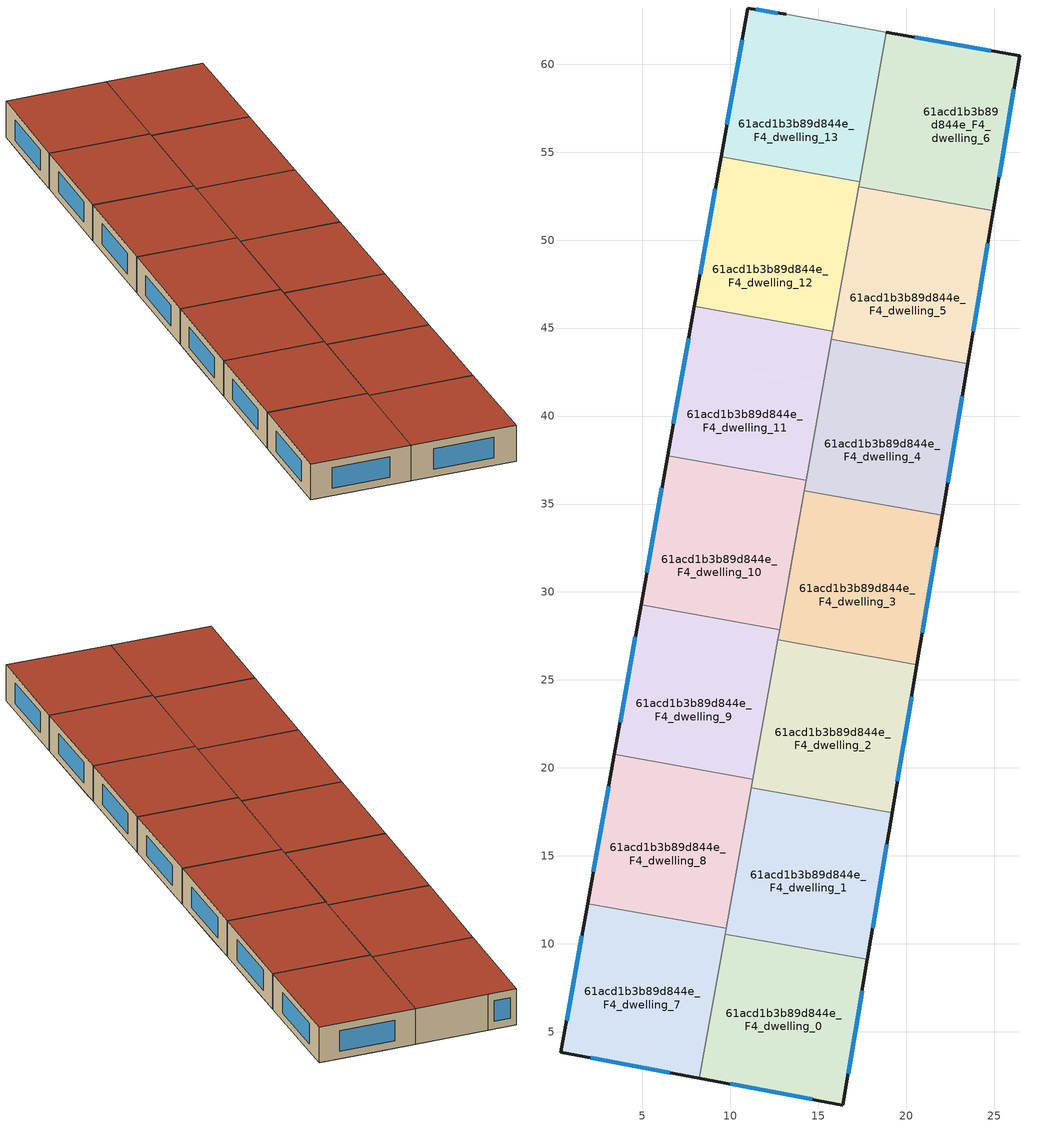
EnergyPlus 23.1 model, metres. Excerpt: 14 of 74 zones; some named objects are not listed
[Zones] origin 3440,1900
61acd1b3b89d844e_F4_dwelling_0
 floor to 61acd1b3b89d844e_F3_dwelling_2 (EU_floor_Construction): 9.83,10.54 9.76,10.14 9.64,10.16 9.71,10.56 z12
 floor adiabatic (EU_floor_Construction): 17.79,9.11 16.4,0.84 8.24,2.36 9.64,10.16 9.76,10.14 9.83,10.54 z12
 wall outside (EU_wall_Construction): 8.24,2.36 16.4,0.84 17.79,9.11 z12:15
 wall to 61acd1b3b89d844e_F4_dwelling_1 (EU_wall_Construction): 17.79,9.11 9.71,10.56 z12:15
 wall to 61acd1b3b89d844e_F4_dwelling_7 (EU_wall_Construction): 9.71,10.56 8.24,2.36 z12:15
 window (EU_Window_Construction): 16.7,2.61 17.49,7.34 / 9.99,2.04 14.65,1.17 z12.64:14.36
 roof outside (EU_roof_Construction): 16.4,0.84 17.79,9.11 9.71,10.56 8.24,2.36 z15
61acd1b3b89d844e_F4_dwelling_1
 floor to 61acd1b3b89d844e_F3_dwelling_3 (EU_floor_Construction): 19.06,16.65 17.79,9.11 9.83,10.54 11.08,17.99 z12
 floor to 61acd1b3b89d844e_F3_dwelling_5 (EU_floor_Construction): 19.19,17.44 19.06,16.65 11.12,17.98 11.27,18.86 z12
 floor to 61acd1b3b89d844e_F3_dwelling_2 (EU_floor_Construction): 11.08,17.99 9.83,10.54 9.71,10.56 11.04,17.99 z12
 floor to 61acd1b3b89d844e_F3_dwelling_4 (EU_floor_Construction): 11.27,18.86 11.12,17.98 11.04,17.99 11.19,18.87 z12
 wall outside (EU_wall_Construction): 17.79,9.11 19.19,17.44 z12:15
 wall to 61acd1b3b89d844e_F4_dwelling_2 (EU_wall_Construction): 19.19,17.44 11.19,18.87 z12:15
 wall to 61acd1b3b89d844e_F4_dwelling_8 (EU_wall_Construction): 11.19,18.87 9.76,10.88 z12:15
 wall to 61acd1b3b89d844e_F4_dwelling_7 (EU_wall_Construction): 9.76,10.88 9.71,10.56 z12:15
 window (EU_Window_Construction): 18.09,10.9 18.89,15.66 z12.64:14.36
 roof outside (EU_roof_Construction): 17.79,9.11 19.19,17.44 11.19,18.87 9.71,10.56 z15
61acd1b3b89d844e_F4_dwelling_10
 floor to 61acd1b3b89d844e_F3_dwelling_6 (EU_floor_Construction): 13.82,33.79 13.25,30.37 12.8,27.86 4.92,29.26 5.97,35.11 z12
 floor to 61acd1b3b89d844e_F3_dwelling_8 (EU_floor_Construction): 14.3,36.35 13.99,34.49 13.86,33.79 5.97,35.11 6.44,37.75 z12
 floor to 61acd1b3b89d844e_F3_dwelling_7 (EU_floor_Construction): 13.86,33.79 13.25,30.37 13.82,33.79 z12
 floor to 61acd1b3b89d844e_F3_dwelling_9 (EU_floor_Construction): 14.32,36.35 13.99,34.49 14.3,36.35 z12
 wall outside (EU_wall_Construction): 6.44,37.75 4.92,29.26 z12:15
 wall to 61acd1b3b89d844e_F4_dwelling_11 (EU_wall_Construction): 14.32,36.35 6.44,37.75 z12:15
 wall to 61acd1b3b89d844e_F4_dwelling_9 (EU_wall_Construction): 4.92,29.26 12.8,27.86 z12:15
 wall to 61acd1b3b89d844e_F4_dwelling_3 (EU_wall_Construction): 12.8,27.86 14.21,35.77 z12:15
 wall to 61acd1b3b89d844e_F4_dwelling_4 (EU_wall_Construction): 14.21,35.77 14.32,36.35 z12:15
 window (EU_Window_Construction): 6.12,35.94 5.25,31.08 z12.64:14.36
 roof outside (EU_roof_Construction): 12.8,27.86 14.32,36.35 6.44,37.75 4.92,29.26 z15
61acd1b3b89d844e_F4_dwelling_11
 floor to 61acd1b3b89d844e_F3_dwelling_8 (EU_floor_Construction): 15.21,41.76 14.3,36.35 6.44,37.75 7.39,43.07 z12
 floor to 61acd1b3b89d844e_F3_dwelling_9 (EU_floor_Construction): 15.28,41.75 14.32,36.35 14.3,36.35 15.21,41.76 z12
 floor to 61acd1b3b89d844e_F3_dwelling_11 (EU_floor_Construction): 15.83,44.83 15.28,41.75 15.25,41.75 15.77,44.85 z12
 floor adiabatic (EU_floor_Construction): 15.77,44.85 15.25,41.75 7.39,43.07 7.96,46.24 z12
 wall outside (EU_wall_Construction): 7.96,46.24 6.44,37.75 z12:15
 wall to 61acd1b3b89d844e_F4_dwelling_12 (EU_wall_Construction): 15.84,44.83 7.96,46.24 z12:15
 wall to 61acd1b3b89d844e_F4_dwelling_4 (EU_wall_Construction): 14.32,36.35 15.75,44.35 z12:15
 wall to 61acd1b3b89d844e_F4_dwelling_5 (EU_wall_Construction): 15.75,44.35 15.83,44.83 z12:15
 window (EU_Window_Construction): 7.63,44.42 6.77,39.57 z12.64:14.36
 roof outside (EU_roof_Construction): 14.32,36.35 15.84,44.83 7.96,46.24 6.44,37.75 z15
61acd1b3b89d844e_F4_dwelling_12
 floor adiabatic (EU_floor_Construction): 16.6,49.76 15.77,44.85 7.96,46.24 8.82,51.07 z12
 floor to 61acd1b3b89d844e_F3_dwelling_12 (EU_floor_Construction): 17.24,53.34 16.64,49.76 8.82,51.07 9.48,54.73 z12
 floor to 61acd1b3b89d844e_F3_dwelling_11 (EU_floor_Construction): 16.71,49.74 15.83,44.83 15.77,44.85 16.6,49.76 z12
 floor to 61acd1b3b89d844e_F3_dwelling_13 (EU_floor_Construction): 17.35,53.32 16.71,49.74 16.64,49.76 17.24,53.34 z12
 wall outside (EU_wall_Construction): 9.48,54.73 7.96,46.24 z12:15
 wall to 61acd1b3b89d844e_F4_dwelling_13 (EU_wall_Construction): 17.35,53.32 9.48,54.73 z12:15
 wall to 61acd1b3b89d844e_F4_dwelling_5 (EU_wall_Construction): 15.84,44.83 17.3,53.04 z12:15
 wall to 61acd1b3b89d844e_F4_dwelling_6 (EU_wall_Construction): 17.3,53.04 17.35,53.32 z12:15
 window (EU_Window_Construction): 9.15,52.91 8.28,48.06 z12.64:14.36
 roof outside (EU_roof_Construction): 15.84,44.83 17.35,53.32 9.48,54.73 7.96,46.24 z15
61acd1b3b89d844e_F4_dwelling_13
 floor to 61acd1b3b89d844e_F3_dwelling_12 (EU_floor_Construction): 17.99,57.81 17.24,53.34 9.48,54.73 10.26,59.11 z12
 floor to 61acd1b3b89d844e_F3_dwelling_13 (EU_floor_Construction): 18.87,61.82 17.35,53.32 17.24,53.34 17.99,57.81 10.26,59.11 10.99,63.19 13.18,62.83 z12
 wall outside (EU_wall_Construction): 13.18,62.83 10.99,63.19 9.48,54.73 z12:15
 wall adiabatic (EU_wall_Construction): 18.87,61.82 13.18,62.83 z12:15
 wall to 61acd1b3b89d844e_F4_dwelling_6 (EU_wall_Construction): 17.35,53.32 18.87,61.82 z12:15
 window (EU_Window_Construction): 12.71,62.91 11.46,63.11 / 10.67,61.38 9.8,56.54 z12.64:14.36
 roof outside (EU_roof_Construction): 17.35,53.32 18.87,61.82 13.18,62.83 10.99,63.19 9.48,54.73 z15
61acd1b3b89d844e_F4_dwelling_2
 floor to 61acd1b3b89d844e_F3_dwelling_5 (EU_floor_Construction): 20.39,24.54 19.19,17.44 11.27,18.86 12.45,25.87 z12
 floor to 61acd1b3b89d844e_F3_dwelling_7 (EU_floor_Construction): 20.61,25.86 20.39,24.54 12.49,25.86 12.73,27.27 z12
 floor to 61acd1b3b89d844e_F3_dwelling_4 (EU_floor_Construction): 12.45,25.87 11.27,18.86 11.19,18.87 z12
 floor to 61acd1b3b89d844e_F3_dwelling_6 (EU_floor_Construction): 12.73,27.27 12.49,25.86 12.44,25.87 12.7,27.27 z12
 wall outside (EU_wall_Construction): 19.19,17.44 20.61,25.86 z12:15
 wall to 61acd1b3b89d844e_F4_dwelling_3 (EU_wall_Construction): 20.61,25.86 12.7,27.27 z12:15
 wall to 61acd1b3b89d844e_F4_dwelling_9 (EU_wall_Construction): 12.69,27.27 11.28,19.37 z12:15
 wall to 61acd1b3b89d844e_F4_dwelling_8 (EU_wall_Construction): 11.28,19.37 11.19,18.87 z12:15
 window (EU_Window_Construction): 19.5,19.24 20.31,24.05 z12.64:14.36
 roof outside (EU_roof_Construction): 19.19,17.44 20.61,25.86 12.7,27.27 11.19,18.87 z15
61acd1b3b89d844e_F4_dwelling_3
 floor to 61acd1b3b89d844e_F3_dwelling_7 (EU_floor_Construction): 21.72,32.47 20.61,25.86 12.73,27.27 13.25,30.37 13.86,33.79 z12
 floor to 61acd1b3b89d844e_F3_dwelling_9 (EU_floor_Construction): 22.04,34.37 21.72,32.47 13.87,33.79 13.98,34.44 14.21,35.77 z12
 floor to 61acd1b3b89d844e_F3_dwelling_6 (EU_floor_Construction): 13.25,30.37 12.73,27.27 12.7,27.27 z12
 wall outside (EU_wall_Construction): 20.61,25.86 22.04,34.37 z12:15
 wall to 61acd1b3b89d844e_F4_dwelling_4 (EU_wall_Construction): 22.04,34.37 14.21,35.77 z12:15
 wall to 61acd1b3b89d844e_F4_dwelling_9 (EU_wall_Construction): 12.8,27.86 12.7,27.27 z12:15
 window (EU_Window_Construction): 20.92,27.68 21.74,32.54 z12.64:14.36
 roof outside (EU_roof_Construction): 20.61,25.86 22.04,34.37 14.21,35.77 12.7,27.27 z15
61acd1b3b89d844e_F4_dwelling_4
 floor to 61acd1b3b89d844e_F3_dwelling_9 (EU_floor_Construction): 23.06,40.44 22.04,34.37 14.21,35.77 15.28,41.75 z12
 floor to 61acd1b3b89d844e_F3_dwelling_11 (EU_floor_Construction): 23.49,42.97 23.06,40.44 15.28,41.75 15.75,44.35 z12
 wall outside (EU_wall_Construction): 22.04,34.37 23.49,42.97 z12:15
 wall to 61acd1b3b89d844e_F4_dwelling_5 (EU_wall_Construction): 23.49,42.97 15.75,44.35 z12:15
 wall adiabatic (EU_wall_Construction): 14.21,35.77 13.33,30.8 / 14.21,35.77 13.33,30.8 z12:15
 window (EU_Window_Construction): 22.35,36.21 23.18,41.13 z12.64:14.36
 roof outside (EU_roof_Construction): 22.04,34.37 23.49,42.97 15.75,44.35 14.21,35.77 z15
61acd1b3b89d844e_F4_dwelling_5
 floor to 61acd1b3b89d844e_F3_dwelling_11 (EU_floor_Construction): 24.41,48.45 23.49,42.97 15.75,44.35 16.71,49.74 z12
 floor to 61acd1b3b89d844e_F3_dwelling_13 (EU_floor_Construction): 19.77,52.6 19.22,49.32 16.71,49.74 17.3,53.04 z12
 floor to 61acd1b3b89d844e_F3_dwelling_14 (EU_floor_Construction): 24.95,51.67 24.41,48.45 19.22,49.32 19.77,52.6 z12
 wall outside (EU_wall_Construction): 23.49,42.97 24.95,51.67 z12:15
 wall to 61acd1b3b89d844e_F4_dwelling_6 (EU_wall_Construction): 24.95,51.67 17.3,53.04 z12:15
 window (EU_Window_Construction): 23.8,44.83 24.64,49.81 z12.64:14.36
 roof outside (EU_roof_Construction): 23.49,42.97 24.95,51.67 17.3,53.04 15.75,44.35 z15
61acd1b3b89d844e_F4_dwelling_6
 floor to 61acd1b3b89d844e_F3_dwelling_14 (EU_floor_Construction): 26.44,60.49 24.95,51.67 19.77,52.6 21.25,61.4 z12
 floor to 61acd1b3b89d844e_F3_dwelling_13 (EU_floor_Construction): 21.25,61.4 19.77,52.6 17.3,53.04 18.87,61.82 z12
 wall outside (EU_wall_Construction): 24.95,51.67 26.44,60.49 18.87,61.82 z12:15
 window (EU_Window_Construction): 24.82,60.77 20.49,61.54 / 25.27,53.56 26.12,58.6 z12.64:14.36
 roof outside (EU_roof_Construction): 24.95,51.67 26.44,60.49 18.87,61.82 17.3,53.04 z15
61acd1b3b89d844e_F4_dwelling_7
 floor to 61acd1b3b89d844e_F3_dwelling_0 (EU_floor_Construction): 9.63,10.16 8.24,2.36 0.38,3.83 1.75,11.48 z12
 floor to 61acd1b3b89d844e_F3_dwelling_2 (EU_floor_Construction): 9.76,10.88 9.63,10.16 1.75,11.48 1.89,12.29 z12
 wall outside (EU_wall_Construction): 1.89,12.29 0.38,3.83 8.24,2.36 z12:15
 wall to 61acd1b3b89d844e_F4_dwelling_8 (EU_wall_Construction): 9.76,10.88 1.89,12.29 z12:15
 window (EU_Window_Construction): 2.06,3.51 6.56,2.68 / 1.56,10.48 0.7,5.64 z12.64:14.36
 roof outside (EU_roof_Construction): 8.24,2.36 9.76,10.88 1.89,12.29 0.38,3.83 z15
61acd1b3b89d844e_F4_dwelling_8
 floor to 61acd1b3b89d844e_F3_dwelling_2 (EU_floor_Construction): 11.04,17.99 9.76,10.88 1.89,12.29 3.15,19.32 z12
 floor to 61acd1b3b89d844e_F3_dwelling_4 (EU_floor_Construction): 11.28,19.37 11.04,17.99 3.15,19.32 3.41,20.78 z12
 wall outside (EU_wall_Construction): 3.41,20.78 1.89,12.29 z12:15
 wall to 61acd1b3b89d844e_F4_dwelling_9 (EU_wall_Construction): 11.28,19.37 3.41,20.78 z12:15
 window (EU_Window_Construction): 3.08,18.96 2.21,14.11 z12.64:14.36
 roof outside (EU_roof_Construction): 9.76,10.88 11.28,19.37 3.41,20.78 1.89,12.29 z15
61acd1b3b89d844e_F4_dwelling_9
 floor to 61acd1b3b89d844e_F3_dwelling_4 (EU_floor_Construction): 12.44,25.87 11.28,19.37 3.41,20.78 4.55,27.2 z12
 floor to 61acd1b3b89d844e_F3_dwelling_6 (EU_floor_Construction): 12.8,27.86 12.44,25.87 4.55,27.2 4.92,29.26 z12
 wall outside (EU_wall_Construction): 4.92,29.26 3.41,20.78 z12:15
 window (EU_Window_Construction): 4.6,27.45 3.73,22.59 z12.64:14.36
 roof outside (EU_roof_Construction): 11.28,19.37 12.8,27.86 4.92,29.26 3.41,20.78 z15
[Building]
EU S2 Campaign: North Axis=0; Terrain=City; Solar Distribution=FullExterior
[Site:Location]
Yerevan-Zvartnots.Intl.AP: Latitude=40.15; Longitude=44.383; Time Zone=4; Elevation=854
[SizingPeriod:WeatherFileDays]
AnnualSizingPeriod: Begin Month=1; Begin Day of Month=1; End Month=12; End Day of Month=31; Day of Week for Start Day=Monday; Use Weather File Daylight Saving Period=No; Use Weather File Rain and Snow Indicators=No
[MATERIAL]
EU_InternalMass_Material: Roughness=MediumRough; Thickness=0.1; Conductivity=1; Density=1800; Specific Heat=900; Thermal Absorptance=0.9; Solar Absorptance=0.7; Visible Absorptance=0.7
[MATERIAL:NOMASS] Roughness=MediumRough; Thermal Absorptance=0.9; Solar Absorptance=0.7; Visible Absorptance=0.7
Name | Thermal Resistance
EU_wall_NoMass | 1.05043
EU_roof_NoMass | 1.45357
EU_floor_NoMass | 0.478065
[WINDOWMATERIAL:SIMPLEGLAZINGSYSTEM]
EU_Window_SimpleGlazing: UFactor=2.5566; Solar Heat Gain Coefficient=0.75; Visible Transmittance=0.75
[CONSTRUCTION]
EU_wall_Construction: EU_wall_NoMass
EU_roof_Construction: EU_roof_NoMass
EU_floor_Construction: EU_floor_NoMass
EU_Window_Construction: EU_Window_SimpleGlazing
EU_InternalMass_Construction: EU_InternalMass_Material
[ZONE] Type=1; Multiplier=1; Ceiling Height=autocalculate; Floor Area=autocalculate; Part of Total Floor Area=Yes
Name | Volume
61acd1b3b89d844e_F4_dwelling_0 | 206.997
61acd1b3b89d844e_F4_dwelling_1 | 206.978
61acd1b3b89d844e_F4_dwelling_10 | 206.975
61acd1b3b89d844e_F4_dwelling_11; 61acd1b3b89d844e_F4_dwelling_8 | 206.952
61acd1b3b89d844e_F4_dwelling_12; 61acd1b3b89d844e_F4_dwelling_9 | 206.99
61acd1b3b89d844e_F4_dwelling_13 | 206.96
61acd1b3b89d844e_F4_dwelling_2 | 206.985
61acd1b3b89d844e_F4_dwelling_3; 61acd1b3b89d844e_F4_dwelling_5 | 207.003
61acd1b3b89d844e_F4_dwelling_4 | 206.963
61acd1b3b89d844e_F4_dwelling_6 | 206.996
61acd1b3b89d844e_F4_dwelling_7 | 206.97
[INTERNALMASS] Construction=EU_InternalMass_Construction
Name | Zone or ZoneList | Surface Area
61acd1b3b89d844e_F4_dwelling_0_EU_InternalMass | 61acd1b3b89d844e_F4_dwelling_0 | 68.9992
61acd1b3b89d844e_F4_dwelling_1_EU_InternalMass | 61acd1b3b89d844e_F4_dwelling_1 | 68.9929
61acd1b3b89d844e_F4_dwelling_2_EU_InternalMass | 61acd1b3b89d844e_F4_dwelling_2 | 68.995
61acd1b3b89d844e_F4_dwelling_3_EU_InternalMass | 61acd1b3b89d844e_F4_dwelling_3 | 69.001
61acd1b3b89d844e_F4_dwelling_4_EU_InternalMass | 61acd1b3b89d844e_F4_dwelling_4 | 68.9921
61acd1b3b89d844e_F4_dwelling_5_EU_InternalMass | 61acd1b3b89d844e_F4_dwelling_5 | 69.0008
61acd1b3b89d844e_F4_dwelling_6_EU_InternalMass | 61acd1b3b89d844e_F4_dwelling_6 | 68.9988
61acd1b3b89d844e_F4_dwelling_7_EU_InternalMass | 61acd1b3b89d844e_F4_dwelling_7 | 68.9898
61acd1b3b89d844e_F4_dwelling_8_EU_InternalMass | 61acd1b3b89d844e_F4_dwelling_8 | 68.9839
61acd1b3b89d844e_F4_dwelling_9_EU_InternalMass | 61acd1b3b89d844e_F4_dwelling_9 | 68.9967
61acd1b3b89d844e_F4_dwelling_10_EU_InternalMass | 61acd1b3b89d844e_F4_dwelling_10 | 68.9918
61acd1b3b89d844e_F4_dwelling_11_EU_InternalMass | 61acd1b3b89d844e_F4_dwelling_11 | 68.9839
61acd1b3b89d844e_F4_dwelling_12_EU_InternalMass | 61acd1b3b89d844e_F4_dwelling_12 | 68.9967
61acd1b3b89d844e_F4_dwelling_13_EU_InternalMass | 61acd1b3b89d844e_F4_dwelling_13 | 68.9865
[OTHEREQUIPMENT] Fuel Type=Electricity; Design Level Calculation Method=Watts/Area; Power per Zone Floor Area=1; Fraction Latent=0; Fraction Radiant=0; Fraction Lost=0; Carbon Dioxide Generation Rate=0; EndUse Subcategory=EU_Step8_InternalGains
Name | Zone or ZoneList or Space or SpaceList | Schedule
EU_Step8_InternalGain_61acd1b3b89d844e_F4_dwelling_0_f000 | 61acd1b3b89d844e_F4_dwelling_0 | EU_Step8_GainSchedule_61acd1b3b89d844e_F4_dwelling_0_f000
EU_Step8_InternalGain_61acd1b3b89d844e_F4_dwelling_1_f000 | 61acd1b3b89d844e_F4_dwelling_1 | EU_Step8_GainSchedule_61acd1b3b89d844e_F4_dwelling_1_f000
EU_Step8_InternalGain_61acd1b3b89d844e_F4_dwelling_2_f000 | 61acd1b3b89d844e_F4_dwelling_2 | EU_Step8_GainSchedule_61acd1b3b89d844e_F4_dwelling_2_f000
EU_Step8_InternalGain_61acd1b3b89d844e_F4_dwelling_3_f000 | 61acd1b3b89d844e_F4_dwelling_3 | EU_Step8_GainSchedule_61acd1b3b89d844e_F4_dwelling_3_f000
EU_Step8_InternalGain_61acd1b3b89d844e_F4_dwelling_4_f000 | 61acd1b3b89d844e_F4_dwelling_4 | EU_Step8_GainSchedule_61acd1b3b89d844e_F4_dwelling_4_f000
EU_Step8_InternalGain_61acd1b3b89d844e_F4_dwelling_5_f000 | 61acd1b3b89d844e_F4_dwelling_5 | EU_Step8_GainSchedule_61acd1b3b89d844e_F4_dwelling_5_f000
EU_Step8_InternalGain_61acd1b3b89d844e_F4_dwelling_6_f000 | 61acd1b3b89d844e_F4_dwelling_6 | EU_Step8_GainSchedule_61acd1b3b89d844e_F4_dwelling_6_f000
EU_Step8_InternalGain_61acd1b3b89d844e_F4_dwelling_7_f000 | 61acd1b3b89d844e_F4_dwelling_7 | EU_Step8_GainSchedule_61acd1b3b89d844e_F4_dwelling_7_f000
EU_Step8_InternalGain_61acd1b3b89d844e_F4_dwelling_8_f000 | 61acd1b3b89d844e_F4_dwelling_8 | EU_Step8_GainSchedule_61acd1b3b89d844e_F4_dwelling_8_f000
EU_Step8_InternalGain_61acd1b3b89d844e_F4_dwelling_9_f000 | 61acd1b3b89d844e_F4_dwelling_9 | EU_Step8_GainSchedule_61acd1b3b89d844e_F4_dwelling_9_f000
EU_Step8_InternalGain_61acd1b3b89d844e_F4_dwelling_10_f000 | 61acd1b3b89d844e_F4_dwelling_10 | EU_Step8_GainSchedule_61acd1b3b89d844e_F4_dwelling_10_f000
EU_Step8_InternalGain_61acd1b3b89d844e_F4_dwelling_11_f000 | 61acd1b3b89d844e_F4_dwelling_11 | EU_Step8_GainSchedule_61acd1b3b89d844e_F4_dwelling_11_f000
EU_Step8_InternalGain_61acd1b3b89d844e_F4_dwelling_12_f000 | 61acd1b3b89d844e_F4_dwelling_12 | EU_Step8_GainSchedule_61acd1b3b89d844e_F4_dwelling_12_f000
EU_Step8_InternalGain_61acd1b3b89d844e_F4_dwelling_13_f000 | 61acd1b3b89d844e_F4_dwelling_13 | EU_Step8_GainSchedule_61acd1b3b89d844e_F4_dwelling_13_f000
[ZONEVENTILATION:DESIGNFLOWRATE] Schedule=EU_AlwaysOn; Design Flow Rate Calculation Method=AirChanges/Hour; Air Changes per Hour=0.557805; Ventilation Type=Natural; Fan Pressure Rise=0; Fan Total Efficiency=1; Constant Term Coefficient=1; Temperature Term Coefficient=0; Velocity Term Coefficient=0; Velocity Squared Term Coefficient=0; Minimum Indoor Temperature=-100; Maximum Indoor Temperature=100; Delta Temperature=-100; Minimum Outdoor Temperature=-100; Maximum Outdoor Temperature=100; Maximum Wind Speed=40
Name | Zone or ZoneList or Space or SpaceList
EU_ConstantAir_61acd1b3b89d844e_F4_dwelling_0 | 61acd1b3b89d844e_F4_dwelling_0
EU_ConstantAir_61acd1b3b89d844e_F4_dwelling_1 | 61acd1b3b89d844e_F4_dwelling_1
EU_ConstantAir_61acd1b3b89d844e_F4_dwelling_2 | 61acd1b3b89d844e_F4_dwelling_2
EU_ConstantAir_61acd1b3b89d844e_F4_dwelling_3 | 61acd1b3b89d844e_F4_dwelling_3
EU_ConstantAir_61acd1b3b89d844e_F4_dwelling_4 | 61acd1b3b89d844e_F4_dwelling_4
EU_ConstantAir_61acd1b3b89d844e_F4_dwelling_5 | 61acd1b3b89d844e_F4_dwelling_5
EU_ConstantAir_61acd1b3b89d844e_F4_dwelling_6 | 61acd1b3b89d844e_F4_dwelling_6
EU_ConstantAir_61acd1b3b89d844e_F4_dwelling_7 | 61acd1b3b89d844e_F4_dwelling_7
EU_ConstantAir_61acd1b3b89d844e_F4_dwelling_8 | 61acd1b3b89d844e_F4_dwelling_8
EU_ConstantAir_61acd1b3b89d844e_F4_dwelling_9 | 61acd1b3b89d844e_F4_dwelling_9
EU_ConstantAir_61acd1b3b89d844e_F4_dwelling_10 | 61acd1b3b89d844e_F4_dwelling_10
EU_ConstantAir_61acd1b3b89d844e_F4_dwelling_11 | 61acd1b3b89d844e_F4_dwelling_11
EU_ConstantAir_61acd1b3b89d844e_F4_dwelling_12 | 61acd1b3b89d844e_F4_dwelling_12
EU_ConstantAir_61acd1b3b89d844e_F4_dwelling_13 | 61acd1b3b89d844e_F4_dwelling_13
[HVACTEMPLATE:THERMOSTAT] Constant Heating Setpoint=20; Constant Cooling Setpoint=50
EU_HeatOnly_61acd1b3b89d844e_F4_dwelling_2; EU_HeatOnly_61acd1b3b89d844e_F4_dwelling_3; EU_HeatOnly_61acd1b3b89d844e_F4_dwelling_4; EU_HeatOnly_61acd1b3b89d844e_F4_dwelling_5; EU_HeatOnly_61acd1b3b89d844e_F4_dwelling_6; EU_HeatOnly_61acd1b3b89d844e_F4_dwelling_7; EU_HeatOnly_61acd1b3b89d844e_F4_dwelling_8; EU_HeatOnly_61acd1b3b89d844e_F4_dwelling_9; EU_HeatOnly_61acd1b3b89d844e_F4_dwelling_10; EU_HeatOnly_61acd1b3b89d844e_F4_dwelling_11; EU_HeatOnly_61acd1b3b89d844e_F4_dwelling_12; EU_HeatOnly_61acd1b3b89d844e_F4_dwelling_13
[HVACTEMPLATE:ZONE:IDEALLOADSAIRSYSTEM] System Availability Schedule=EU_AlwaysOn; Maximum Heating Supply Air Temperature=50; Minimum Cooling Supply Air Temperature=13; Maximum Heating Supply Air Humidity Ratio=0.0156; Minimum Cooling Supply Air Humidity Ratio=0.0077; Heating Limit=NoLimit; Cooling Limit=NoLimit; Heating Availability Schedule=EU_AlwaysOn; Cooling Availability Schedule=EU_CoolingOff; Dehumidification Control Type=ConstantSensibleHeatRatio; Cooling Sensible Heat Ratio=0.7; Dehumidification Setpoint=60; Humidification Control Type=None; Humidification Setpoint=30; Outdoor Air Method=None; Outdoor Air Flow Rate per Person=0.00944; Outdoor Air Flow Rate per Zone Floor Area=0; Outdoor Air Flow Rate per Zone=0; Demand Controlled Ventilation Type=None; Outdoor Air Economizer Type=NoEconomizer; Heat Recovery Type=None; Sensible Heat Recovery Effectiveness=0.7; Latent Heat Recovery Effectiveness=0.65
Name | Template Thermostat
61acd1b3b89d844e_F4_dwelling_0 | EU_HeatOnly_61acd1b3b89d844e_F4_dwelling_0
61acd1b3b89d844e_F4_dwelling_1 | EU_HeatOnly_61acd1b3b89d844e_F4_dwelling_1
61acd1b3b89d844e_F4_dwelling_2 | EU_HeatOnly_61acd1b3b89d844e_F4_dwelling_2
61acd1b3b89d844e_F4_dwelling_3 | EU_HeatOnly_61acd1b3b89d844e_F4_dwelling_3
61acd1b3b89d844e_F4_dwelling_4 | EU_HeatOnly_61acd1b3b89d844e_F4_dwelling_4
61acd1b3b89d844e_F4_dwelling_5 | EU_HeatOnly_61acd1b3b89d844e_F4_dwelling_5
61acd1b3b89d844e_F4_dwelling_6 | EU_HeatOnly_61acd1b3b89d844e_F4_dwelling_6
61acd1b3b89d844e_F4_dwelling_7 | EU_HeatOnly_61acd1b3b89d844e_F4_dwelling_7
61acd1b3b89d844e_F4_dwelling_8 | EU_HeatOnly_61acd1b3b89d844e_F4_dwelling_8
61acd1b3b89d844e_F4_dwelling_9 | EU_HeatOnly_61acd1b3b89d844e_F4_dwelling_9
61acd1b3b89d844e_F4_dwelling_10 | EU_HeatOnly_61acd1b3b89d844e_F4_dwelling_10
61acd1b3b89d844e_F4_dwelling_11 | EU_HeatOnly_61acd1b3b89d844e_F4_dwelling_11
61acd1b3b89d844e_F4_dwelling_12 | EU_HeatOnly_61acd1b3b89d844e_F4_dwelling_12
61acd1b3b89d844e_F4_dwelling_13 | EU_HeatOnly_61acd1b3b89d844e_F4_dwelling_13
[SIZING:ZONE] Zone Cooling Design Supply Air Temperature Input Method=SupplyAirTemperature; Zone Cooling Design Supply Air Temperature=13; Zone Heating Design Supply Air Temperature Input Method=SupplyAirTemperature; Zone Heating Design Supply Air Temperature=50; Zone Cooling Design Supply Air Humidity Ratio=0.008; Zone Heating Design Supply Air Humidity Ratio=0.008; Cooling Design Air Flow Method=DesignDay; Cooling Design Air Flow Rate=0; Cooling Minimum Air Flow per Zone Floor Area=0.000762; Cooling Minimum Air Flow=0; Cooling Minimum Air Flow Fraction=0.2; Heating Design Air Flow Method=DesignDay; Heating Design Air Flow Rate=0; Heating Maximum Air Flow per Zone Floor Area=0.002032; Heating Maximum Air Flow=0.141576; Heating Maximum Air Flow Fraction=0.3; Account for Dedicated Outdoor Air System=No; Dedicated Outdoor Air System Control Strategy=NeutralSupplyAir; Dedicated Outdoor Air Low Setpoint Temperature for Design=autosize; Dedicated Outdoor Air High Setpoint Temperature for Design=autosize; Zone Load Sizing Method=Sensible Load Only No Latent Load; Zone Latent Cooling Design Supply Air Humidity Ratio Input Method=HumidityRatioDifference; Zone Cooling Design Supply Air Humidity Ratio Difference=0.005; Zone Latent Heating Design Supply Air Humidity Ratio Input Method=HumidityRatioDifference; Zone Humidification Design Supply Air Humidity Ratio Difference=0.005
61acd1b3b89d844e_F4_dwelling_0; 61acd1b3b89d844e_F4_dwelling_1; 61acd1b3b89d844e_F4_dwelling_2; 61acd1b3b89d844e_F4_dwelling_3; 61acd1b3b89d844e_F4_dwelling_4; 61acd1b3b89d844e_F4_dwelling_5; 61acd1b3b89d844e_F4_dwelling_6; 61acd1b3b89d844e_F4_dwelling_7; 61acd1b3b89d844e_F4_dwelling_8; 61acd1b3b89d844e_F4_dwelling_9; 61acd1b3b89d844e_F4_dwelling_10; 61acd1b3b89d844e_F4_dwelling_11; 61acd1b3b89d844e_F4_dwelling_12; 61acd1b3b89d844e_F4_dwelling_13
[SCHEDULE:CONSTANT]
Name | Hourly Value
EU_AlwaysOn | 1
EU_CoolingOff | 0
[SCHEDULE:FILE] Column Number=1; Rows to Skip at Top=0; Number of Hours of Data=8760; Column Separator=Comma; Interpolate to Timestep=No; Minutes per Item=60; Adjust Schedule for Daylight Savings=Yes
Name | File
EU_Step8_GainSchedule_61acd1b3b89d844e_F4_dwelling_0_f000 | ../../schedules/61acd1b3b89d844e/61acd1b3b89d844e_F4_dwelling_0_f000_gain.csv
EU_Step8_GainSchedule_61acd1b3b89d844e_F4_dwelling_1_f000 | ../../schedules/61acd1b3b89d844e/61acd1b3b89d844e_F4_dwelling_1_f000_gain.csv
EU_Step8_GainSchedule_61acd1b3b89d844e_F4_dwelling_2_f000 | ../../schedules/61acd1b3b89d844e/61acd1b3b89d844e_F4_dwelling_2_f000_gain.csv
EU_Step8_GainSchedule_61acd1b3b89d844e_F4_dwelling_3_f000 | ../../schedules/61acd1b3b89d844e/61acd1b3b89d844e_F4_dwelling_3_f000_gain.csv
EU_Step8_GainSchedule_61acd1b3b89d844e_F4_dwelling_4_f000 | ../../schedules/61acd1b3b89d844e/61acd1b3b89d844e_F4_dwelling_4_f000_gain.csv
EU_Step8_GainSchedule_61acd1b3b89d844e_F4_dwelling_5_f000 | ../../schedules/61acd1b3b89d844e/61acd1b3b89d844e_F4_dwelling_5_f000_gain.csv
EU_Step8_GainSchedule_61acd1b3b89d844e_F4_dwelling_6_f000 | ../../schedules/61acd1b3b89d844e/61acd1b3b89d844e_F4_dwelling_6_f000_gain.csv
EU_Step8_GainSchedule_61acd1b3b89d844e_F4_dwelling_7_f000 | ../../schedules/61acd1b3b89d844e/61acd1b3b89d844e_F4_dwelling_7_f000_gain.csv
EU_Step8_GainSchedule_61acd1b3b89d844e_F4_dwelling_8_f000 | ../../schedules/61acd1b3b89d844e/61acd1b3b89d844e_F4_dwelling_8_f000_gain.csv
EU_Step8_GainSchedule_61acd1b3b89d844e_F4_dwelling_9_f000 | ../../schedules/61acd1b3b89d844e/61acd1b3b89d844e_F4_dwelling_9_f000_gain.csv
EU_Step8_GainSchedule_61acd1b3b89d844e_F4_dwelling_10_f000 | ../../schedules/61acd1b3b89d844e/61acd1b3b89d844e_F4_dwelling_10_f000_gain.csv
EU_Step8_GainSchedule_61acd1b3b89d844e_F4_dwelling_11_f000 | ../../schedules/61acd1b3b89d844e/61acd1b3b89d844e_F4_dwelling_11_f000_gain.csv
EU_Step8_GainSchedule_61acd1b3b89d844e_F4_dwelling_12_f000 | ../../schedules/61acd1b3b89d844e/61acd1b3b89d844e_F4_dwelling_12_f000_gain.csv
EU_Step8_GainSchedule_61acd1b3b89d844e_F4_dwelling_13_f000 | ../../schedules/61acd1b3b89d844e/61acd1b3b89d844e_F4_dwelling_13_f000_gain.csv
